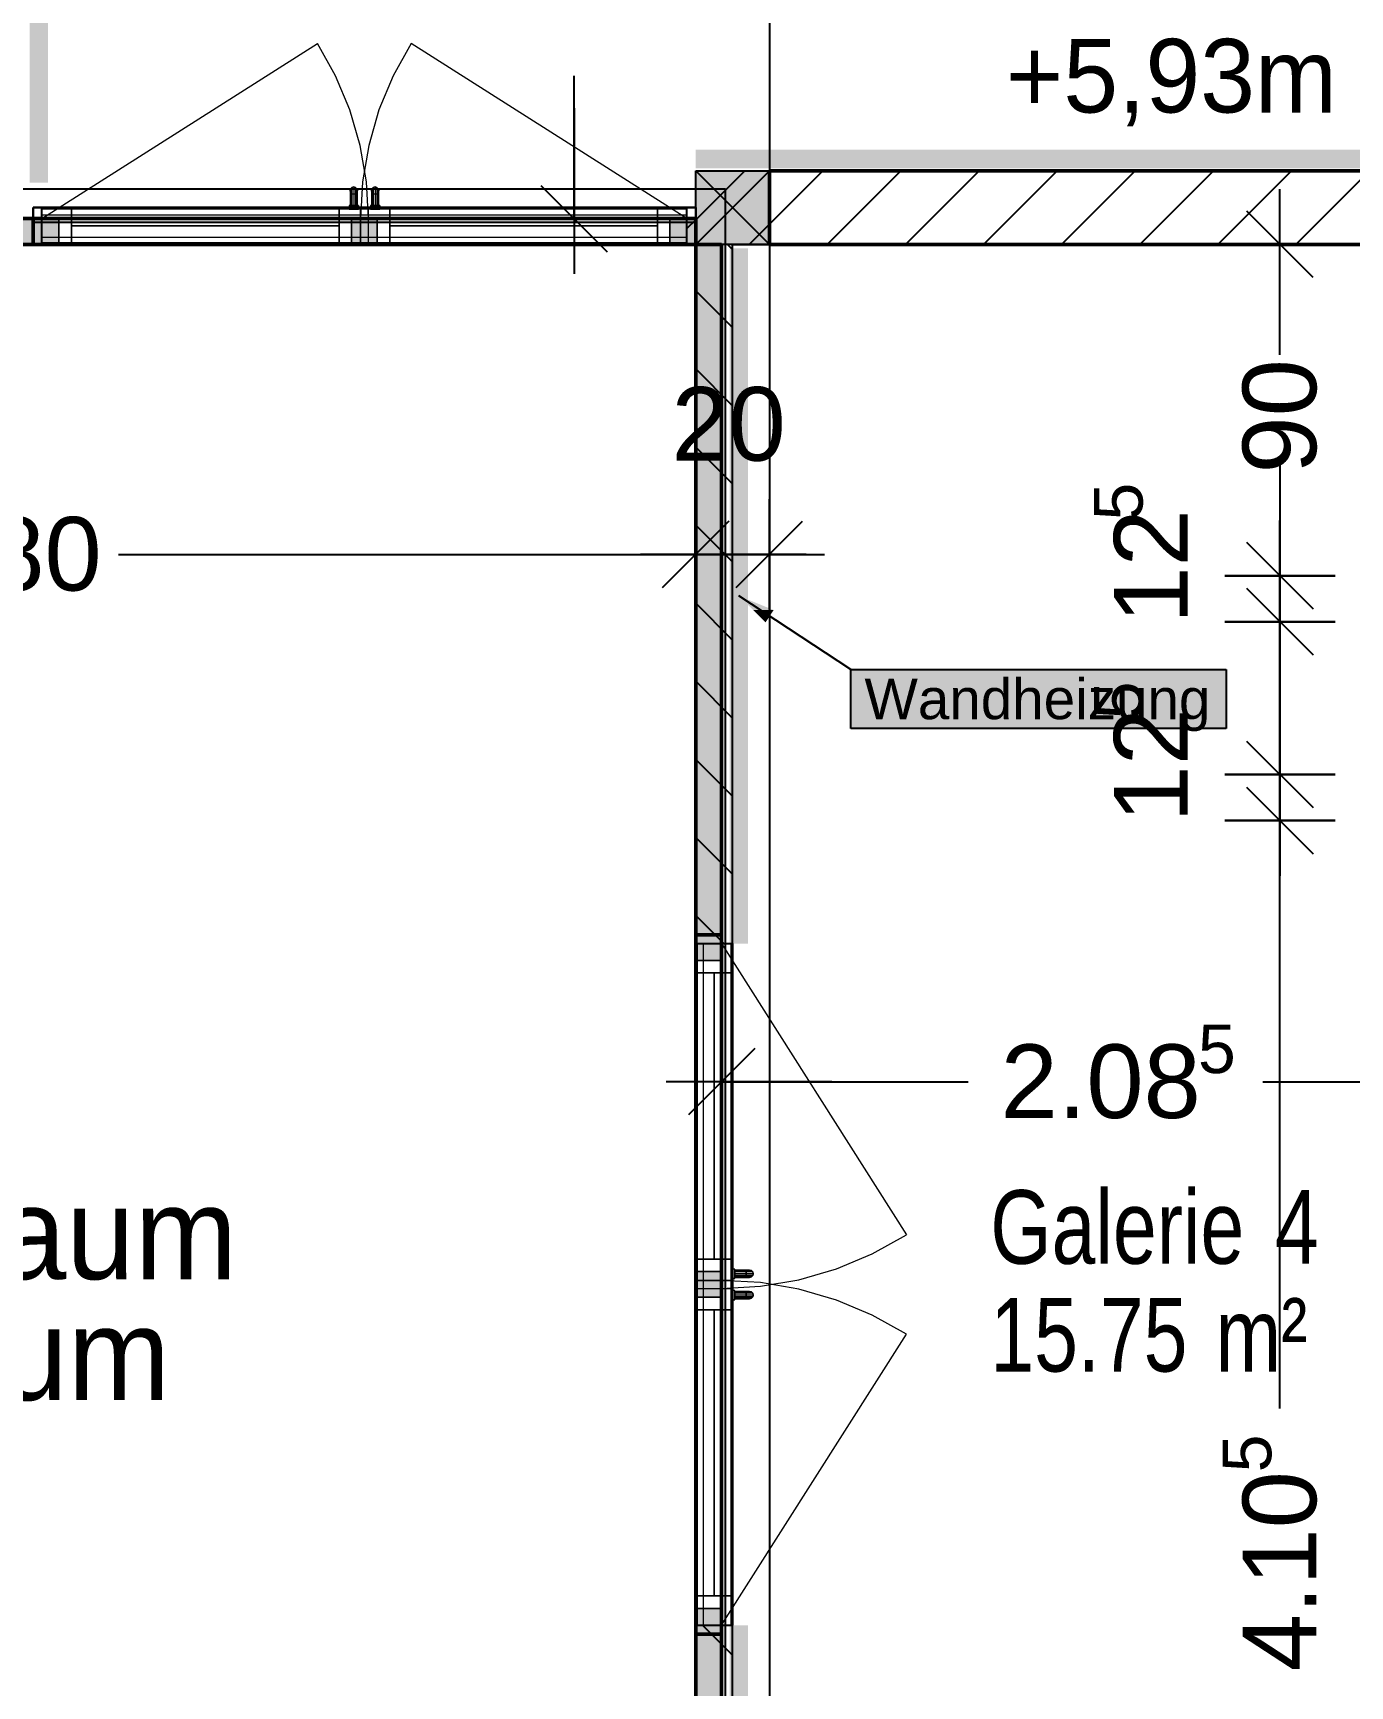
# Model space of a CAD drawing. Extents: x 0 to 756, y -25 to 420.
# Drawn here: x 255.6 to 327.1, y 190.9 to 280.6 of the extents above; entities that cross this region are included whole.
import ezdxf
from ezdxf.lldxf.tags import DXFTag

# ---------------------------------------------------------------- set-up
doc = ezdxf.new("R2010")
doc.units = 0
doc.layers.get('0').update_dxf_attribs({"lineweight": 25})
doc.layers.get('DEFPOINTS').update_dxf_attribs({"lineweight": 25})
doc.layers.add('A_Dachfenster', color=1, linetype='Continuous', lineweight=25, true_color=0xff0000)
doc.layers.add('H_Heizung', color=1, linetype='Continuous', lineweight=25, true_color=0xff0000)
for name, color, linetype, lineweight in [('A_Fenster', 7, 'Continuous', 25), ('A_Innenwand', 7, 'Continuous', 25), ('ALLGEMEIN01', 7, 'Continuous', 13), ('FENSTER', 7, 'Continuous', 13), ('FENSTER-FL_GEL', 7, 'VERDECKT2_S2', 13), ('FENSTERBANK', 7, 'Continuous', 13), ('PFOSTEN__ST_TZEN', 7, 'Continuous', 13), ('RAUMBEZEICHNUNG', 7, 'Continuous', 13), ('Standard', 7, 'Continuous', 25), ('WAND_HOLZ_NICHT_TRAGEND', 7, 'Continuous', 13), ('WAND_HOLZ_TRAGEND', 7, 'Continuous', 13), ('WOHNFL_CHE-ROHBAU', 7, 'Continuous', 13), ('X_Text', 7, 'Continuous', 25)]:
    doc.layers.add(name, color=color, linetype=linetype, lineweight=lineweight)
doc.styles.get("Standard").update_dxf_attribs({"font": 'arial.ttf'})
tags = doc.linetypes.add('fein_strichliert', pattern=[4, 1, -2, 1]).pattern_tags.tags
tags[8:9] = [DXFTag(74, 4), DXFTag(75, 0), DXFTag(340, '0'), DXFTag(46, 0.0), DXFTag(50, 0.0), DXFTag(44, 0.0), DXFTag(45, 0.0)]
tags[6:7] = [DXFTag(74, 4), DXFTag(75, 0), DXFTag(340, '0'), DXFTag(46, 0.0), DXFTag(50, 0.0), DXFTag(44, 0.0), DXFTag(45, 0.0)]
tags[4:5] = [DXFTag(74, 4), DXFTag(75, 0), DXFTag(340, '0'), DXFTag(46, 0.0), DXFTag(50, 0.0), DXFTag(44, 0.0), DXFTag(45, 0.0)]
tags = doc.linetypes.add('VERDECKT2_S2', pattern=[0.27, 0.2, -0.07]).pattern_tags.tags
tags[6:7] = [DXFTag(74, 4), DXFTag(75, 0), DXFTag(340, '0'), DXFTag(46, 1.0), DXFTag(50, 0.0), DXFTag(44, 0.0), DXFTag(45, 0.0)]
tags[4:5] = [DXFTag(74, 4), DXFTag(75, 0), DXFTag(340, '0'), DXFTag(46, 1.0), DXFTag(50, 0.0), DXFTag(44, 0.0), DXFTag(45, 0.0)]

# ---------------------------------------------------------------- blocks, each defined once
blk = doc.blocks.new('Referenz-A0T78PG4OY')
at = {"layer": 'ALLGEMEIN01', "color": 0, "linetype": 'VERDECKT2_S2', "lineweight": -2, "ltscale": 0.25}
blk.add_line((295.567, 414.475), (295.567, 5.763), dxfattribs=at)
at = {"layer": 'DEFPOINTS', "color": 0, "linetype": 'Continuous', "lineweight": -2, "ltscale": 0.25}
for p, q in [((256.967, 270.568), (256.967, 270.568)), ((284.957, 270.568), (284.957, 270.568)), ((291.567, 269.168), (291.567, 269.168)), ((291.567, 269.168), (291.567, 269.168)), ((292.967, 269.168), (292.967, 269.168)), ((295.567, 269.168), (295.567, 269.168)), ((291.567, 252.33), (291.567, 252.33)), ((323.304, 251.168), (323.304, 251.168)), ((323.304, 248.668), (323.304, 248.668)), ((323.304, 240.368), (323.304, 240.368)), ((323.304, 237.868), (323.304, 237.868)), ((292.967, 223.675), (292.967, 223.675))]:
    blk.add_line(p, q, dxfattribs=at)
at = {"layer": 'FENSTER', "color": 0}
for p, q in [((272.814, 272.188), (272.787, 272.088)), ((272.787, 272.088), (272.814, 272.188)), ((272.787, 272.088), (272.787, 271.288)), ((272.787, 272.088), (272.814, 271.988)), ((272.814, 271.988), (272.787, 272.088)), ((272.787, 272.088), (272.787, 272.088)), ((272.887, 272.261), (272.814, 272.188)), ((272.814, 272.188), (272.887, 272.261)), ((272.814, 272.188), (272.814, 271.288)), ((272.814, 272.188), (272.814, 272.188)), ((272.987, 272.288), (272.887, 272.261)), ((272.887, 272.261), (272.987, 272.288)), ((272.887, 272.261), (272.887, 271.288)), ((272.887, 272.261), (272.887, 272.261)), ((273.087, 272.261), (272.987, 272.288)), ((272.987, 272.288), (272.987, 271.288)), ((272.987, 272.288), (273.087, 272.261)), ((272.987, 272.288), (272.987, 272.288)), ((273.16, 272.188), (273.087, 272.261)), ((273.087, 272.261), (273.087, 271.288)), ((273.087, 272.261), (273.16, 272.188)), ((273.087, 272.261), (273.087, 272.261)), ((273.187, 272.088), (273.16, 272.188)), ((273.16, 272.188), (273.16, 271.288)), ((273.16, 272.188), (273.187, 272.088)), ((273.16, 272.188), (273.16, 272.188)), ((273.16, 271.988), (273.187, 272.088)), ((273.187, 272.088), (273.16, 271.988)), ((273.187, 271.288), (273.187, 272.088)), ((273.187, 272.088), (273.187, 272.088)), ((273.974, 272.188), (273.947, 272.088)), ((273.947, 272.088), (273.974, 272.188)), ((273.947, 272.088), (273.947, 271.288)), ((273.947, 272.088), (273.974, 271.988)), ((273.974, 271.988), (273.947, 272.088)), ((273.947, 272.088), (273.947, 272.088)), ((274.047, 272.261), (273.974, 272.188)), ((273.974, 272.188), (274.047, 272.261)), ((273.974, 272.188), (273.974, 271.288)), ((273.974, 272.188), (273.974, 272.188)), ((274.147, 272.288), (274.047, 272.261)), ((274.047, 272.261), (274.147, 272.288)), ((274.047, 272.261), (274.047, 271.288)), ((274.047, 272.261), (274.047, 272.261)), ((274.247, 272.261), (274.147, 272.288)), ((274.147, 272.288), (274.147, 271.288)), ((274.147, 272.288), (274.247, 272.261)), ((274.147, 272.288), (274.147, 272.288)), ((274.32, 272.188), (274.247, 272.261)), ((274.247, 272.261), (274.247, 271.288)), ((274.247, 272.261), (274.32, 272.188)), ((274.247, 272.261), (274.247, 272.261)), ((274.347, 272.088), (274.32, 272.188)), ((274.32, 272.188), (274.32, 271.288)), ((274.32, 272.188), (274.347, 272.088)), ((274.32, 272.188), (274.32, 272.188)), ((274.32, 271.988), (274.347, 272.088)), ((274.347, 272.088), (274.32, 271.988)), ((274.347, 271.288), (274.347, 272.088)), ((274.347, 272.088), (274.347, 272.088)), ((272.737, 271.288), (272.737, 271.088)), ((273.237, 271.288), (272.737, 271.288)), ((273.237, 271.288), (272.737, 271.288)), ((272.737, 271.288), (272.737, 271.288)), ((272.737, 271.288), (272.737, 271.088)), ((272.787, 271.288), (272.814, 271.288)), ((272.814, 271.288), (272.787, 271.288)), ((272.814, 271.988), (272.814, 271.288)), ((272.814, 271.988), (272.887, 271.914)), ((272.887, 271.914), (272.814, 271.988)), ((272.814, 271.988), (272.814, 271.988)), ((272.814, 271.288), (272.887, 271.288)), ((272.887, 271.288), (272.814, 271.288)), ((272.887, 271.914), (272.887, 271.288)), ((272.887, 271.914), (272.987, 271.888)), ((272.987, 271.888), (272.887, 271.914)), ((272.887, 271.914), (272.887, 271.914)), ((272.887, 271.288), (272.987, 271.288)), ((272.987, 271.288), (272.887, 271.288)), ((272.987, 271.888), (273.087, 271.914)), ((273.087, 271.914), (272.987, 271.888)), ((272.987, 271.888), (272.987, 271.288)), ((272.987, 271.888), (272.987, 271.888)), ((272.987, 271.288), (273.087, 271.288)), ((273.087, 271.288), (272.987, 271.288)), ((273.087, 271.914), (273.16, 271.988)), ((273.16, 271.988), (273.087, 271.914)), ((273.087, 271.914), (273.087, 271.288)), ((273.087, 271.914), (273.087, 271.914)), ((273.087, 271.288), (273.16, 271.288)), ((273.16, 271.288), (273.087, 271.288)), ((273.16, 271.988), (273.16, 271.288)), ((273.16, 271.988), (273.16, 271.988)), ((273.16, 271.288), (273.187, 271.288)), ((273.187, 271.288), (273.16, 271.288)), ((273.237, 271.088), (273.237, 271.288)), ((273.237, 271.288), (273.237, 271.288)), ((273.237, 271.288), (273.237, 271.088)), ((273.897, 271.288), (273.897, 271.088)), ((274.397, 271.288), (273.897, 271.288)), ((274.397, 271.288), (273.897, 271.288)), ((273.897, 271.288), (273.897, 271.288)), ((273.897, 271.288), (273.897, 271.088)), ((273.947, 271.288), (273.974, 271.288)), ((273.974, 271.288), (273.947, 271.288)), ((273.974, 271.988), (273.974, 271.288)), ((273.974, 271.988), (274.047, 271.914)), ((274.047, 271.914), (273.974, 271.988)), ((273.974, 271.988), (273.974, 271.988)), ((273.974, 271.288), (274.047, 271.288)), ((274.047, 271.288), (273.974, 271.288)), ((274.047, 271.914), (274.047, 271.288)), ((274.047, 271.914), (274.147, 271.888)), ((274.147, 271.888), (274.047, 271.914)), ((274.047, 271.914), (274.047, 271.914)), ((274.047, 271.288), (274.147, 271.288)), ((274.147, 271.288), (274.047, 271.288)), ((274.147, 271.888), (274.247, 271.914)), ((274.247, 271.914), (274.147, 271.888)), ((274.147, 271.888), (274.147, 271.288)), ((274.147, 271.888), (274.147, 271.888)), ((274.147, 271.288), (274.247, 271.288)), ((274.247, 271.288), (274.147, 271.288)), ((274.247, 271.914), (274.32, 271.988)), ((274.32, 271.988), (274.247, 271.914)), ((274.247, 271.914), (274.247, 271.288)), ((274.247, 271.914), (274.247, 271.914)), ((274.247, 271.288), (274.32, 271.288)), ((274.32, 271.288), (274.247, 271.288)), ((274.32, 271.988), (274.32, 271.288)), ((274.32, 271.988), (274.32, 271.988)), ((274.32, 271.288), (274.347, 271.288)), ((274.347, 271.288), (274.32, 271.288)), ((274.397, 271.088), (274.397, 271.288)), ((274.397, 271.288), (274.397, 271.288)), ((274.397, 271.288), (274.397, 271.088)), ((272.737, 271.088), (273.237, 271.088)), ((272.737, 271.088), (273.237, 271.088)), ((272.737, 271.088), (272.737, 271.088)), ((273.237, 271.088), (273.237, 271.088)), ((273.347, 271.088), (273.347, 269.248)), ((274.947, 271.088), (273.347, 271.088)), ((273.347, 271.088), (273.347, 271.088)), ((274.947, 271.088), (273.347, 271.088)), ((273.347, 269.248), (273.347, 271.088)), ((273.897, 271.088), (274.397, 271.088)), ((273.897, 271.088), (274.397, 271.088)), ((273.897, 271.088), (273.897, 271.088)), ((274.397, 271.088), (274.397, 271.088)), ((274.947, 269.248), (274.947, 271.088)), ((274.947, 271.088), (274.947, 271.088)), ((274.947, 269.248), (274.947, 271.088)), ((274.947, 271.088), (274.947, 269.248)), ((289.487, 271.088), (274.947, 271.088)), ((274.947, 271.088), (274.947, 271.088)), ((289.487, 271.088), (274.947, 271.088)), ((274.947, 269.248), (274.947, 271.088)), ((274.947, 271.088), (274.947, 269.248)), ((289.487, 271.088), (274.947, 271.088)), ((274.947, 271.088), (274.947, 271.088)), ((289.487, 271.088), (274.947, 271.088)), ((274.947, 269.248), (274.947, 271.088)), ((289.487, 271.088), (289.487, 269.248)), ((291.087, 271.088), (289.487, 271.088)), ((289.487, 271.088), (289.487, 271.088)), ((291.087, 271.088), (289.487, 271.088)), ((289.487, 269.248), (289.487, 271.088)), ((289.487, 269.248), (289.487, 271.088)), ((289.487, 271.088), (289.487, 271.088)), ((289.487, 269.248), (289.487, 271.088)), ((289.487, 269.248), (289.487, 271.088)), ((289.487, 271.088), (289.487, 271.088)), ((289.487, 269.248), (289.487, 271.088)), ((291.087, 269.248), (291.087, 271.088)), ((291.087, 271.088), (291.087, 271.088)), ((291.087, 269.248), (291.087, 271.088)), ((257.647, 270.168), (272.187, 270.168)), ((272.187, 270.168), (257.647, 270.168)), ((257.647, 270.168), (257.647, 270.168)), ((257.647, 270.168), (272.187, 270.168)), ((257.647, 270.168), (272.187, 270.168)), ((257.647, 270.168), (264.917, 270.168)), ((264.917, 270.168), (272.187, 270.168)), ((272.187, 270.168), (272.187, 270.168)), ((274.947, 270.168), (289.487, 270.168)), ((289.487, 270.168), (274.947, 270.168)), ((274.947, 270.168), (274.947, 270.168)), ((289.487, 270.168), (274.947, 270.168)), ((289.487, 270.168), (274.947, 270.168)), ((274.947, 270.168), (282.217, 270.168)), ((282.217, 270.168), (289.487, 270.168)), ((289.487, 270.168), (289.487, 270.168)), ((273.347, 269.248), (274.947, 269.248)), ((274.947, 269.248), (273.347, 269.248)), ((273.347, 269.248), (273.347, 269.248)), ((274.947, 269.248), (274.947, 269.248)), ((274.947, 269.248), (289.487, 269.248)), ((289.487, 269.248), (274.947, 269.248)), ((274.947, 269.248), (274.947, 269.248)), ((274.947, 269.248), (289.487, 269.248)), ((289.487, 269.248), (274.947, 269.248)), ((274.947, 269.248), (274.947, 269.248)), ((289.487, 269.248), (291.087, 269.248)), ((291.087, 269.248), (289.487, 269.248)), ((289.487, 269.248), (289.487, 269.248)), ((289.487, 269.248), (289.487, 269.248)), ((289.487, 269.248), (289.487, 269.248)), ((291.087, 269.248), (291.087, 269.248)), ((292.567, 229.588), (292.567, 214.048)), ((292.567, 214.048), (292.567, 229.588)), ((292.567, 229.588), (292.567, 229.588)), ((292.567, 229.588), (292.567, 214.048)), ((292.567, 229.588), (292.567, 214.048)), ((292.567, 229.588), (292.567, 221.818)), ((292.567, 221.818), (292.567, 214.048)), ((292.567, 214.048), (292.567, 214.048)), ((293.487, 212.888), (291.647, 212.888)), ((291.647, 212.888), (291.647, 211.288)), ((291.647, 211.288), (291.647, 212.888)), ((291.647, 212.888), (293.487, 212.888)), ((291.647, 212.888), (291.647, 212.888)), ((293.487, 213.498), (293.487, 212.998)), ((293.687, 213.498), (293.487, 213.498)), ((293.487, 213.498), (293.487, 212.998)), ((293.487, 213.498), (293.487, 213.498)), ((293.687, 213.498), (293.487, 213.498)), ((293.487, 212.998), (293.687, 212.998)), ((293.487, 212.998), (293.487, 212.998)), ((293.687, 212.998), (293.487, 212.998)), ((293.487, 211.288), (293.487, 212.888)), ((293.487, 212.888), (293.487, 212.888)), ((293.487, 211.288), (293.487, 212.888)), ((293.687, 212.998), (293.687, 213.498)), ((293.687, 212.998), (293.687, 213.498)), ((293.687, 213.498), (293.687, 213.498)), ((294.487, 213.448), (293.687, 213.448)), ((293.687, 213.448), (293.687, 213.421)), ((293.687, 213.421), (293.687, 213.448)), ((294.587, 213.421), (293.687, 213.421)), ((293.687, 213.421), (293.687, 213.348)), ((294.387, 213.421), (293.687, 213.421)), ((293.687, 213.348), (293.687, 213.421)), ((294.66, 213.348), (293.687, 213.348)), ((293.687, 213.348), (293.687, 213.248)), ((294.314, 213.348), (293.687, 213.348)), ((293.687, 213.248), (293.687, 213.348)), ((293.687, 213.248), (293.687, 213.148)), ((294.687, 213.248), (293.687, 213.248)), ((294.287, 213.248), (293.687, 213.248)), ((293.687, 213.148), (293.687, 213.248)), ((293.687, 213.148), (293.687, 213.074)), ((294.66, 213.148), (293.687, 213.148)), ((294.314, 213.148), (293.687, 213.148)), ((293.687, 213.074), (293.687, 213.148)), ((293.687, 213.074), (293.687, 213.048)), ((294.587, 213.074), (293.687, 213.074)), ((294.387, 213.074), (293.687, 213.074)), ((293.687, 213.048), (293.687, 213.074)), ((293.687, 213.048), (294.487, 213.048)), ((293.687, 212.998), (293.687, 212.998)), ((294.314, 213.348), (294.287, 213.248)), ((294.287, 213.248), (294.314, 213.348)), ((294.287, 213.248), (294.314, 213.148)), ((294.314, 213.148), (294.287, 213.248)), ((294.287, 213.248), (294.287, 213.248)), ((294.387, 213.421), (294.314, 213.348)), ((294.314, 213.348), (294.387, 213.421)), ((294.314, 213.348), (294.314, 213.348)), ((294.314, 213.148), (294.387, 213.074)), ((294.387, 213.074), (294.314, 213.148)), ((294.314, 213.148), (294.314, 213.148)), ((294.487, 213.448), (294.387, 213.421)), ((294.387, 213.421), (294.487, 213.448)), ((294.387, 213.421), (294.387, 213.421)), ((294.387, 213.074), (294.487, 213.048)), ((294.487, 213.048), (294.387, 213.074)), ((294.387, 213.074), (294.387, 213.074)), ((294.587, 213.421), (294.487, 213.448)), ((294.487, 213.448), (294.587, 213.421)), ((294.487, 213.448), (294.487, 213.448)), ((294.487, 213.048), (294.587, 213.074)), ((294.587, 213.074), (294.487, 213.048)), ((294.487, 213.048), (294.487, 213.048)), ((294.66, 213.348), (294.587, 213.421)), ((294.587, 213.421), (294.66, 213.348)), ((294.587, 213.421), (294.587, 213.421)), ((294.587, 213.074), (294.66, 213.148)), ((294.66, 213.148), (294.587, 213.074)), ((294.587, 213.074), (294.587, 213.074)), ((294.687, 213.248), (294.66, 213.348)), ((294.66, 213.348), (294.687, 213.248)), ((294.66, 213.348), (294.66, 213.348)), ((294.66, 213.148), (294.687, 213.248)), ((294.687, 213.248), (294.66, 213.148)), ((294.66, 213.148), (294.66, 213.148)), ((294.687, 213.248), (294.687, 213.248)), ((293.487, 212.338), (293.487, 211.838)), ((293.687, 212.338), (293.487, 212.338)), ((293.487, 212.338), (293.487, 211.838)), ((293.487, 212.338), (293.487, 212.338)), ((293.687, 212.338), (293.487, 212.338)), ((293.687, 211.838), (293.687, 212.338)), ((293.687, 211.838), (293.687, 212.338)), ((293.687, 212.338), (293.687, 212.338)), ((294.487, 212.288), (293.687, 212.288)), ((293.687, 212.288), (293.687, 212.261)), ((293.687, 212.261), (293.687, 212.288)), ((294.587, 212.261), (293.687, 212.261)), ((293.687, 212.261), (293.687, 212.188)), ((294.387, 212.261), (293.687, 212.261)), ((293.687, 212.188), (293.687, 212.261)), ((294.66, 212.188), (293.687, 212.188)), ((293.687, 212.188), (293.687, 212.088)), ((294.314, 212.188), (293.687, 212.188)), ((293.687, 212.088), (293.687, 212.188)), ((293.687, 212.088), (293.687, 211.988)), ((294.687, 212.088), (293.687, 212.088)), ((294.287, 212.088), (293.687, 212.088)), ((293.687, 211.988), (293.687, 212.088)), ((293.687, 211.988), (293.687, 211.914)), ((294.66, 211.988), (293.687, 211.988)), ((294.314, 211.988), (293.687, 211.988)), ((293.687, 211.914), (293.687, 211.988)), ((294.314, 212.188), (294.287, 212.088)), ((294.287, 212.088), (294.314, 212.188)), ((294.287, 212.088), (294.314, 211.988)), ((294.314, 211.988), (294.287, 212.088)), ((294.287, 212.088), (294.287, 212.088)), ((294.387, 212.261), (294.314, 212.188)), ((294.314, 212.188), (294.387, 212.261)), ((294.314, 212.188), (294.314, 212.188)), ((294.314, 211.988), (294.387, 211.914)), ((294.387, 211.914), (294.314, 211.988)), ((294.314, 211.988), (294.314, 211.988)), ((294.487, 212.288), (294.387, 212.261)), ((294.387, 212.261), (294.487, 212.288)), ((294.387, 212.261), (294.387, 212.261)), ((294.587, 212.261), (294.487, 212.288)), ((294.487, 212.288), (294.587, 212.261)), ((294.487, 212.288), (294.487, 212.288)), ((294.66, 212.188), (294.587, 212.261)), ((294.587, 212.261), (294.66, 212.188)), ((294.587, 212.261), (294.587, 212.261)), ((294.587, 211.914), (294.66, 211.988)), ((294.66, 211.988), (294.587, 211.914)), ((294.687, 212.088), (294.66, 212.188)), ((294.66, 212.188), (294.687, 212.088)), ((294.66, 212.188), (294.66, 212.188)), ((294.66, 211.988), (294.687, 212.088)), ((294.687, 212.088), (294.66, 211.988)), ((294.66, 211.988), (294.66, 211.988)), ((294.687, 212.088), (294.687, 212.088)), ((291.647, 211.288), (293.487, 211.288)), ((291.647, 211.288), (291.647, 211.288)), ((291.647, 211.288), (293.487, 211.288)), ((293.487, 211.288), (291.647, 211.288)), ((291.647, 211.288), (291.647, 195.748)), ((291.647, 195.748), (291.647, 211.288)), ((291.647, 211.288), (293.487, 211.288)), ((291.647, 211.288), (291.647, 211.288)), ((293.487, 211.288), (291.647, 211.288)), ((291.647, 211.288), (291.647, 195.748)), ((291.647, 195.748), (291.647, 211.288)), ((291.647, 211.288), (293.487, 211.288)), ((291.647, 211.288), (291.647, 211.288)), ((292.567, 211.288), (292.567, 195.748)), ((292.567, 195.748), (292.567, 211.288)), ((292.567, 211.288), (292.567, 211.288)), ((292.567, 195.748), (292.567, 211.288)), ((292.567, 195.748), (292.567, 211.288)), ((292.567, 211.288), (292.567, 203.518)), ((293.487, 211.838), (293.687, 211.838)), ((293.487, 211.838), (293.487, 211.838)), ((293.687, 211.838), (293.487, 211.838)), ((293.487, 211.288), (293.487, 211.288)), ((293.487, 195.748), (293.487, 211.288)), ((293.487, 211.288), (293.487, 211.288)), ((293.487, 195.748), (293.487, 211.288)), ((293.487, 195.748), (293.487, 211.288)), ((293.487, 211.288), (293.487, 211.288)), ((293.487, 195.748), (293.487, 211.288)), ((293.687, 211.914), (293.687, 211.888)), ((294.587, 211.914), (293.687, 211.914)), ((294.387, 211.914), (293.687, 211.914)), ((293.687, 211.888), (293.687, 211.914)), ((293.687, 211.888), (294.487, 211.888)), ((293.687, 211.838), (293.687, 211.838)), ((294.387, 211.914), (294.487, 211.888)), ((294.487, 211.888), (294.387, 211.914)), ((294.387, 211.914), (294.387, 211.914)), ((294.487, 211.888), (294.587, 211.914)), ((294.587, 211.914), (294.487, 211.888)), ((294.487, 211.888), (294.487, 211.888)), ((294.587, 211.914), (294.587, 211.914)), ((292.567, 203.518), (292.567, 195.748)), ((293.487, 195.748), (291.647, 195.748)), ((291.647, 195.748), (291.647, 194.148)), ((291.647, 194.148), (291.647, 195.748)), ((291.647, 195.748), (293.487, 195.748)), ((291.647, 195.748), (291.647, 195.748)), ((291.647, 195.748), (293.487, 195.748)), ((291.647, 195.748), (291.647, 195.748)), ((291.647, 195.748), (293.487, 195.748)), ((291.647, 195.748), (293.487, 195.748)), ((291.647, 195.748), (291.647, 195.748)), ((291.647, 195.748), (293.487, 195.748)), ((292.567, 195.748), (292.567, 195.748)), ((293.487, 194.148), (293.487, 195.748)), ((293.487, 195.748), (293.487, 195.748)), ((293.487, 194.148), (293.487, 195.748)), ((293.487, 195.748), (293.487, 195.748)), ((293.487, 195.748), (293.487, 195.748)), ((291.647, 194.148), (293.487, 194.148)), ((291.647, 194.148), (291.647, 194.148)), ((291.647, 194.148), (293.487, 194.148)), ((293.487, 194.148), (293.487, 194.148))]:
    blk.add_line(p, q, dxfattribs=at)
at = {"layer": 'FENSTER', "color": 0, "linetype": 'Continuous', "ltscale": 0.13}
for p, q in [((256.967, 270.568), (255.567, 270.568)), ((255.567, 270.568), (255.567, 269.168)), ((255.567, 270.568), (255.567, 269.168)), ((256.967, 270.568), (255.567, 270.568)), ((255.567, 270.568), (255.567, 270.568)), ((256.967, 270.568), (255.567, 270.568)), ((255.567, 269.168), (255.567, 270.568)), ((256.047, 271.088), (256.047, 269.248)), ((257.647, 271.088), (256.047, 271.088)), ((256.047, 271.088), (256.047, 271.088)), ((257.647, 271.088), (256.047, 271.088)), ((256.047, 269.248), (256.047, 271.088)), ((256.967, 269.168), (256.967, 270.568)), ((272.867, 270.568), (256.967, 270.568)), ((256.967, 270.568), (256.967, 269.168)), ((256.967, 269.168), (256.967, 270.568)), ((256.967, 270.568), (256.967, 270.568)), ((256.967, 269.168), (256.967, 270.568)), ((256.967, 270.568), (256.967, 269.168)), ((290.167, 270.568), (256.967, 270.568)), ((256.967, 270.568), (256.967, 270.568)), ((290.167, 270.568), (256.967, 270.568)), ((256.967, 269.168), (256.967, 270.568)), ((256.967, 270.568), (256.967, 269.168)), ((290.167, 270.568), (256.967, 270.568)), ((256.967, 270.568), (256.967, 270.568)), ((290.167, 270.568), (256.967, 270.568)), ((256.967, 269.168), (256.967, 270.568)), ((257.647, 269.248), (257.647, 271.088)), ((257.647, 271.088), (257.647, 271.088)), ((257.647, 269.248), (257.647, 271.088)), ((257.647, 271.088), (257.647, 269.248)), ((272.187, 271.088), (257.647, 271.088)), ((257.647, 271.088), (257.647, 271.088)), ((272.187, 271.088), (257.647, 271.088)), ((257.647, 269.248), (257.647, 271.088)), ((257.647, 271.088), (257.647, 269.248)), ((272.187, 271.088), (257.647, 271.088)), ((257.647, 271.088), (257.647, 271.088)), ((272.187, 271.088), (257.647, 271.088)), ((257.647, 269.248), (257.647, 271.088)), ((272.187, 271.088), (272.187, 269.248)), ((273.787, 271.088), (272.187, 271.088)), ((272.187, 271.088), (272.187, 271.088)), ((273.787, 271.088), (272.187, 271.088)), ((272.187, 269.248), (272.187, 271.088)), ((272.187, 269.248), (272.187, 271.088)), ((272.187, 271.088), (272.187, 271.088)), ((272.187, 269.248), (272.187, 271.088)), ((272.187, 269.248), (272.187, 271.088)), ((272.187, 271.088), (272.187, 271.088)), ((272.187, 269.248), (272.187, 271.088)), ((272.867, 269.168), (272.867, 270.568)), ((274.267, 270.568), (272.867, 270.568)), ((272.867, 270.568), (272.867, 269.168)), ((272.867, 270.568), (272.867, 269.168)), ((274.267, 270.568), (272.867, 270.568)), ((272.867, 270.568), (272.867, 270.568)), ((274.267, 270.568), (272.867, 270.568)), ((272.867, 269.168), (272.867, 270.568)), ((273.787, 269.248), (273.787, 271.088)), ((273.787, 271.088), (273.787, 271.088)), ((273.787, 269.248), (273.787, 271.088)), ((274.267, 270.568), (274.267, 269.168)), ((290.167, 270.568), (274.267, 270.568)), ((274.267, 269.168), (274.267, 270.568)), ((274.267, 269.168), (274.267, 270.568)), ((274.267, 270.568), (274.267, 270.568)), ((274.267, 269.168), (274.267, 270.568)), ((291.567, 270.568), (290.167, 270.568)), ((290.167, 270.568), (290.167, 269.168)), ((290.167, 269.168), (290.167, 270.568)), ((290.167, 270.568), (290.167, 269.168)), ((291.567, 270.568), (290.167, 270.568)), ((290.167, 270.568), (290.167, 270.568)), ((291.567, 270.568), (290.167, 270.568)), ((290.167, 269.168), (290.167, 270.568)), ((290.167, 269.168), (290.167, 270.568)), ((290.167, 270.568), (290.167, 270.568)), ((290.167, 269.168), (290.167, 270.568)), ((290.167, 269.168), (290.167, 270.568)), ((290.167, 270.568), (290.167, 270.568)), ((290.167, 269.168), (290.167, 270.568)), ((291.567, 269.168), (291.567, 270.568)), ((291.567, 269.168), (291.567, 270.568)), ((291.567, 270.568), (291.567, 270.568)), ((291.567, 269.168), (291.567, 270.568)), ((255.567, 269.168), (256.967, 269.168)), ((255.567, 269.168), (256.967, 269.168)), ((256.967, 269.168), (255.567, 269.168)), ((255.567, 269.168), (255.567, 269.168)), ((256.047, 269.248), (257.647, 269.248)), ((257.647, 269.248), (256.047, 269.248)), ((256.047, 269.248), (256.047, 269.248)), ((256.967, 269.168), (272.867, 269.168)), ((256.967, 269.168), (256.967, 269.168)), ((256.967, 269.168), (290.167, 269.168)), ((290.167, 269.168), (256.967, 269.168)), ((256.967, 269.168), (256.967, 269.168)), ((256.967, 269.168), (290.167, 269.168)), ((290.167, 269.168), (256.967, 269.168)), ((256.967, 269.168), (256.967, 269.168)), ((257.647, 269.248), (257.647, 269.248)), ((257.647, 269.248), (272.187, 269.248)), ((272.187, 269.248), (257.647, 269.248)), ((257.647, 269.248), (257.647, 269.248)), ((257.647, 269.248), (272.187, 269.248)), ((272.187, 269.248), (257.647, 269.248)), ((257.647, 269.248), (257.647, 269.248)), ((272.187, 269.248), (273.787, 269.248)), ((273.787, 269.248), (272.187, 269.248)), ((272.187, 269.248), (272.187, 269.248)), ((272.187, 269.248), (272.187, 269.248)), ((272.187, 269.248), (272.187, 269.248)), ((272.867, 269.168), (274.267, 269.168)), ((272.867, 269.168), (274.267, 269.168)), ((274.267, 269.168), (272.867, 269.168)), ((272.867, 269.168), (272.867, 269.168)), ((273.787, 269.248), (273.787, 269.248)), ((274.267, 269.168), (290.167, 269.168)), ((274.267, 269.168), (274.267, 269.168)), ((290.167, 269.168), (291.567, 269.168)), ((290.167, 269.168), (291.567, 269.168)), ((291.567, 269.168), (290.167, 269.168)), ((290.167, 269.168), (290.167, 269.168)), ((290.167, 269.168), (290.167, 269.168)), ((290.167, 269.168), (290.167, 269.168)), ((291.567, 269.168), (291.567, 269.168)), ((291.567, 231.668), (291.567, 230.268)), ((292.967, 231.668), (291.567, 231.668)), ((292.967, 231.668), (291.567, 231.668)), ((291.567, 231.668), (291.567, 230.268)), ((291.567, 230.268), (291.567, 231.668)), ((291.567, 231.668), (292.967, 231.668)), ((291.567, 231.668), (291.567, 231.668)), ((293.487, 231.188), (291.647, 231.188)), ((291.647, 231.188), (291.647, 229.588)), ((291.647, 229.588), (291.647, 231.188)), ((291.647, 231.188), (293.487, 231.188)), ((291.647, 231.188), (291.647, 231.188)), ((292.967, 230.268), (292.967, 231.668)), ((292.967, 230.268), (292.967, 231.668)), ((292.967, 231.668), (292.967, 231.668)), ((292.967, 230.268), (292.967, 231.668)), ((293.487, 229.588), (293.487, 231.188)), ((293.487, 231.188), (293.487, 231.188)), ((293.487, 229.588), (293.487, 231.188)), ((291.567, 230.268), (292.967, 230.268)), ((292.967, 230.268), (291.567, 230.268)), ((291.567, 230.268), (291.567, 213.368)), ((291.567, 230.268), (292.967, 230.268)), ((291.567, 230.268), (291.567, 230.268)), ((291.567, 230.268), (292.967, 230.268)), ((292.967, 230.268), (291.567, 230.268)), ((291.567, 230.268), (291.567, 195.068)), ((291.567, 195.068), (291.567, 230.268)), ((291.567, 230.268), (292.967, 230.268)), ((291.567, 230.268), (291.567, 230.268)), ((292.967, 230.268), (291.567, 230.268)), ((291.567, 230.268), (291.567, 195.068)), ((291.567, 195.068), (291.567, 230.268)), ((291.567, 230.268), (292.967, 230.268)), ((291.567, 230.268), (291.567, 230.268)), ((292.967, 213.368), (292.967, 230.268)), ((292.967, 230.268), (292.967, 230.268)), ((292.967, 195.068), (292.967, 230.268)), ((292.967, 230.268), (292.967, 230.268)), ((292.967, 195.068), (292.967, 230.268)), ((292.967, 195.068), (292.967, 230.268)), ((292.967, 230.268), (292.967, 230.268)), ((292.967, 195.068), (292.967, 230.268)), ((291.647, 229.588), (293.487, 229.588)), ((291.647, 229.588), (291.647, 229.588)), ((291.647, 229.588), (293.487, 229.588)), ((293.487, 229.588), (291.647, 229.588)), ((291.647, 229.588), (291.647, 214.048)), ((291.647, 214.048), (291.647, 229.588)), ((291.647, 229.588), (293.487, 229.588)), ((291.647, 229.588), (291.647, 229.588)), ((293.487, 229.588), (291.647, 229.588)), ((291.647, 229.588), (291.647, 214.048)), ((291.647, 214.048), (291.647, 229.588)), ((291.647, 229.588), (293.487, 229.588)), ((291.647, 229.588), (291.647, 229.588)), ((293.487, 229.588), (293.487, 229.588)), ((293.487, 214.048), (293.487, 229.588)), ((293.487, 229.588), (293.487, 229.588)), ((293.487, 214.048), (293.487, 229.588)), ((293.487, 214.048), (293.487, 229.588)), ((293.487, 229.588), (293.487, 229.588)), ((293.487, 214.048), (293.487, 229.588)), ((293.487, 214.048), (291.647, 214.048)), ((291.647, 214.048), (291.647, 212.448)), ((291.647, 212.448), (291.647, 214.048)), ((291.647, 214.048), (293.487, 214.048)), ((291.647, 214.048), (291.647, 214.048)), ((291.647, 214.048), (293.487, 214.048)), ((291.647, 214.048), (291.647, 214.048)), ((291.647, 214.048), (293.487, 214.048)), ((291.647, 214.048), (293.487, 214.048)), ((291.647, 214.048), (291.647, 214.048)), ((291.647, 214.048), (293.487, 214.048)), ((293.487, 212.448), (293.487, 214.048)), ((293.487, 214.048), (293.487, 214.048)), ((293.487, 212.448), (293.487, 214.048)), ((293.487, 214.048), (293.487, 214.048)), ((293.487, 214.048), (293.487, 214.048)), ((291.567, 213.368), (292.967, 213.368)), ((291.567, 213.368), (291.567, 211.968)), ((292.967, 213.368), (291.567, 213.368)), ((292.967, 213.368), (291.567, 213.368)), ((291.567, 213.368), (291.567, 211.968)), ((291.567, 211.968), (291.567, 213.368)), ((291.567, 213.368), (292.967, 213.368)), ((291.567, 213.368), (291.567, 213.368)), ((292.967, 211.968), (292.967, 213.368)), ((292.967, 211.968), (292.967, 213.368)), ((292.967, 213.368), (292.967, 213.368)), ((292.967, 211.968), (292.967, 213.368)), ((292.967, 211.968), (291.567, 211.968)), ((291.567, 211.968), (291.567, 195.068)), ((291.567, 211.968), (292.967, 211.968)), ((291.567, 211.968), (292.967, 211.968)), ((291.567, 211.968), (291.567, 211.968)), ((291.567, 211.968), (292.967, 211.968)), ((291.647, 212.448), (293.487, 212.448)), ((291.647, 212.448), (291.647, 212.448)), ((291.647, 212.448), (293.487, 212.448)), ((292.967, 195.068), (292.967, 211.968)), ((292.967, 211.968), (292.967, 211.968)), ((293.487, 212.448), (293.487, 212.448)), ((291.567, 195.068), (291.567, 193.668)), ((292.967, 195.068), (291.567, 195.068)), ((291.567, 195.068), (292.967, 195.068)), ((292.967, 195.068), (291.567, 195.068)), ((291.567, 195.068), (291.567, 193.668)), ((291.567, 193.668), (291.567, 195.068)), ((291.567, 195.068), (292.967, 195.068)), ((291.567, 195.068), (291.567, 195.068)), ((291.567, 195.068), (292.967, 195.068)), ((291.567, 195.068), (291.567, 195.068)), ((291.567, 195.068), (292.967, 195.068)), ((291.567, 195.068), (292.967, 195.068)), ((291.567, 195.068), (291.567, 195.068)), ((291.567, 195.068), (292.967, 195.068)), ((292.967, 193.668), (292.967, 195.068)), ((292.967, 193.668), (292.967, 195.068)), ((292.967, 195.068), (292.967, 195.068)), ((292.967, 193.668), (292.967, 195.068)), ((292.967, 195.068), (292.967, 195.068)), ((292.967, 195.068), (292.967, 195.068)), ((291.567, 193.668), (292.967, 193.668)), ((291.567, 193.668), (292.967, 193.668)), ((291.567, 193.668), (291.567, 193.668)), ((291.567, 193.668), (292.967, 193.668)), ((292.967, 193.668), (292.967, 193.668))]:
    blk.add_line(p, q, dxfattribs=at)
for points in [[(255.567, 269.168), (256.967, 269.168), (255.567, 270.568)], [(256.967, 269.168), (256.967, 270.568), (255.567, 270.568)], [(272.867, 269.168), (274.267, 269.168), (272.867, 270.568)], [(274.267, 269.168), (274.267, 270.568), (272.867, 270.568)], [(290.167, 269.168), (291.567, 269.168), (290.167, 270.568)], [(291.567, 269.168), (291.567, 270.568), (290.167, 270.568)], [(291.567, 230.268), (292.967, 230.268), (291.567, 231.668)], [(292.967, 230.268), (292.967, 231.668), (291.567, 231.668)], [(291.567, 211.968), (292.967, 211.968), (291.567, 213.368)], [(292.967, 211.968), (292.967, 213.368), (291.567, 213.368)], [(291.567, 193.668), (292.967, 193.668), (291.567, 195.068)], [(292.967, 193.668), (292.967, 195.068), (291.567, 195.068)]]:
    blk.add_solid(points, dxfattribs=at)
at = {"layer": 'FENSTER-FL_GEL', "color": 0, "linetype": 'VERDECKT2_S2', "ltscale": 0.13}
for p, q in [((256.047, 270.568), (271.025, 280.073)), ((272.002, 278.322), (271.025, 280.073)), ((276.108, 280.073), (275.131, 278.322)), ((291.087, 270.568), (276.108, 280.073)), ((272.775, 276.472), (272.002, 278.322)), ((275.131, 278.322), (274.358, 276.472)), ((273.335, 274.546), (272.775, 276.472)), ((274.358, 276.472), (273.799, 274.546)), ((273.673, 272.57), (273.335, 274.546)), ((273.799, 274.546), (273.46, 272.57)), ((273.46, 272.57), (273.347, 270.568)), ((273.787, 270.568), (273.673, 272.57)), ((292.967, 231.188), (303.008, 215.365)), ((301.158, 214.333), (303.008, 215.365)), ((299.204, 213.516), (301.158, 214.333)), ((295.082, 212.768), (292.967, 212.888)), ((295.082, 212.567), (297.17, 212.925)), ((297.17, 212.925), (299.204, 213.516)), ((292.967, 212.448), (295.082, 212.567)), ((297.17, 212.41), (295.082, 212.768)), ((299.204, 211.819), (297.17, 212.41)), ((301.158, 211.003), (299.204, 211.819)), ((303.008, 209.97), (301.158, 211.003)), ((292.967, 194.148), (303.008, 209.97))]:
    blk.add_line(p, q, dxfattribs=at)
at = {"layer": 'FENSTERBANK', "color": 0, "lineweight": -2}
for p, q in [((255.567, 271.168), (255.567, 270.368)), ((291.567, 271.168), (255.567, 271.168)), ((255.567, 271.168), (255.567, 271.168)), ((255.567, 271.168), (255.567, 270.568)), ((255.567, 271.168), (291.567, 271.168)), ((291.567, 271.168), (255.567, 271.168)), ((255.567, 271.168), (255.567, 270.368)), ((255.567, 270.568), (255.567, 271.168)), ((255.567, 271.168), (291.567, 271.168)), ((255.567, 271.168), (255.567, 271.168)), ((255.567, 270.568), (255.567, 270.368)), ((255.567, 270.568), (255.567, 270.568)), ((255.567, 270.568), (291.567, 270.568)), ((291.567, 270.568), (255.567, 270.568)), ((291.567, 270.568), (255.567, 270.568)), ((255.567, 270.568), (255.567, 270.568)), ((255.567, 270.568), (291.567, 270.568)), ((255.567, 270.368), (255.567, 270.568)), ((255.567, 270.368), (291.567, 270.368)), ((255.567, 270.368), (255.567, 270.368)), ((255.567, 270.368), (291.567, 270.368)), ((255.567, 270.368), (291.567, 270.368)), ((255.567, 270.368), (255.567, 270.368)), ((255.567, 270.368), (291.567, 270.368)), ((291.567, 270.368), (291.567, 271.168)), ((291.567, 271.168), (291.567, 270.568)), ((291.567, 271.168), (291.567, 271.168)), ((291.567, 270.368), (291.567, 271.168)), ((291.567, 270.568), (291.567, 271.168)), ((291.567, 271.168), (291.567, 271.168)), ((291.567, 270.568), (291.567, 270.568)), ((291.567, 270.568), (291.567, 270.368)), ((291.567, 270.568), (291.567, 270.568)), ((291.567, 270.368), (291.567, 270.568)), ((291.567, 270.368), (291.567, 270.368)), ((291.567, 270.368), (291.567, 270.368))]:
    blk.add_line(p, q, dxfattribs=at)
at = {"layer": 'FENSTERBANK', "color": 0, "lineweight": 18}
for p, q in [((255.567, 270.568), (291.567, 270.568)), ((291.567, 270.568), (255.567, 270.568))]:
    blk.add_line(p, q, dxfattribs=at)
at = {"layer": 'Standard', "color": 0, "lineweight": -2}
for p, q in [((284.957, 270.568), (284.957, 278.334)), ((284.957, 276.568), (284.957, 267.568)), ((291.567, 273.168), (295.567, 273.168)), ((291.567, 269.168), (291.567, 273.168)), ((291.567, 273.168), (295.567, 269.168)), ((295.567, 273.168), (291.567, 269.168)), ((295.567, 273.168), (295.567, 269.168)), ((295.567, 269.168), (295.567, 273.168)), ((283.157, 272.368), (286.757, 268.768)), ((323.304, 263.168), (323.304, 272.168)), ((281.957, 270.568), (287.957, 270.568)), ((325.104, 267.368), (321.504, 270.968)), ((295.567, 269.168), (291.567, 269.168)), ((326.304, 269.168), (320.304, 269.168)), ((323.304, 266.179), (323.304, 269.168)), ((323.304, 257.168), (323.304, 248.168)), ((291.567, 249.33), (291.567, 255.33)), ((291.567, 255.33), (291.567, 249.33)), ((295.567, 249.33), (295.567, 255.33)), ((289.767, 250.53), (293.367, 254.13)), ((293.367, 254.13), (289.767, 250.53)), ((293.767, 250.53), (297.367, 254.13)), ((323.304, 254.668), (323.304, 245.668)), ((323.304, 245.168), (323.304, 254.168)), ((260.209, 252.33), (291.567, 252.33)), ((285.567, 252.33), (294.567, 252.33)), ((297.567, 252.33), (288.567, 252.33)), ((289.567, 252.33), (298.567, 252.33)), ((291.567, 252.33), (295.567, 252.33)), ((325.104, 249.368), (321.504, 252.968)), ((321.504, 252.968), (325.104, 249.368)), ((323.304, 251.168), (323.304, 252.979)), ((323.304, 242.668), (323.304, 251.668)), ((326.304, 251.168), (320.304, 251.168)), ((320.304, 251.168), (326.304, 251.168)), ((323.304, 248.668), (323.304, 251.168)), ((325.104, 246.868), (321.504, 250.468)), ((321.504, 250.468), (325.104, 246.868)), ((326.304, 248.668), (320.304, 248.668)), ((320.304, 248.668), (326.304, 248.668)), ((323.304, 240.368), (323.304, 248.668)), ((323.304, 246.368), (323.304, 237.368)), ((323.304, 243.868), (323.304, 234.868)), ((323.304, 234.368), (323.304, 243.368)), ((325.104, 238.568), (321.504, 242.168)), ((321.504, 242.168), (325.104, 238.568)), ((323.304, 231.868), (323.304, 240.868)), ((326.304, 240.368), (320.304, 240.368)), ((320.304, 240.368), (326.304, 240.368)), ((323.304, 237.868), (323.304, 240.368)), ((325.104, 236.068), (321.504, 239.668)), ((321.504, 239.668), (325.104, 236.068)), ((326.304, 237.868), (320.304, 237.868)), ((320.304, 237.868), (326.304, 237.868)), ((323.304, 205.93), (323.304, 237.868)), ((292.967, 226.675), (292.967, 220.675)), ((294.767, 225.475), (291.167, 221.875)), ((298.967, 223.675), (289.967, 223.675)), ((292.967, 223.675), (306.363, 223.675)), ((322.363, 223.675), (334.667, 223.675))]:
    blk.add_line(p, q, dxfattribs=at)
for points in [[(291.567, 269.168), (295.567, 269.168), (291.567, 273.168)], [(295.567, 269.168), (295.567, 273.168), (291.567, 273.168)]]:
    blk.add_solid(points, dxfattribs=at)
at = {"layer": 'WAND_HOLZ_NICHT_TRAGEND', "color": 0, "lineweight": 50}
for p, q in [((295.567, 273.168), (295.567, 269.168)), ((386.567, 273.168), (295.567, 273.168)), ((295.567, 269.168), (295.567, 273.168)), ((295.567, 273.168), (386.567, 273.168)), ((295.567, 273.168), (295.567, 273.168)), ((295.567, 269.168), (386.567, 269.168)), ((386.567, 269.168), (295.567, 269.168)), ((295.567, 269.168), (295.567, 269.168))]:
    blk.add_line(p, q, dxfattribs=at)
at = {"layer": 'WAND_HOLZ_TRAGEND', "color": 0, "lineweight": 50}
for p, q in [((215.567, 270.568), (291.567, 270.568)), ((291.567, 270.568), (253.567, 270.568)), ((291.567, 270.568), (255.567, 270.568)), ((255.567, 270.568), (255.567, 269.168)), ((255.567, 270.568), (255.567, 269.168)), ((255.567, 270.568), (255.567, 270.568)), ((291.567, 270.568), (255.567, 270.568)), ((291.567, 269.168), (291.567, 270.568)), ((291.567, 269.168), (291.567, 270.568)), ((291.567, 270.568), (291.567, 269.168)), ((291.567, 270.568), (291.567, 270.568)), ((291.567, 270.568), (291.567, 270.568)), ((291.567, 269.168), (291.567, 270.568)), ((291.567, 269.168), (215.567, 269.168)), ((253.567, 269.168), (291.567, 269.168)), ((255.567, 269.168), (291.567, 269.168)), ((255.567, 269.168), (255.567, 269.168)), ((255.567, 269.168), (291.567, 269.168)), ((292.967, 269.168), (291.567, 269.168)), ((291.567, 269.168), (291.567, 155.288)), ((291.567, 269.168), (292.967, 269.168)), ((291.567, 155.288), (291.567, 269.168)), ((291.567, 269.168), (291.567, 269.168)), ((291.567, 269.168), (291.567, 269.168)), ((291.567, 269.168), (291.567, 269.168)), ((292.967, 155.288), (292.967, 269.168)), ((292.967, 269.168), (292.967, 155.288)), ((292.967, 269.168), (292.967, 269.168)), ((292.967, 231.668), (291.567, 231.668)), ((291.567, 231.668), (291.567, 193.668)), ((291.567, 231.668), (291.567, 231.668)), ((291.567, 231.668), (291.567, 193.668)), ((292.967, 231.668), (291.567, 231.668)), ((292.967, 193.668), (292.967, 231.668)), ((292.967, 193.668), (292.967, 231.668)), ((292.967, 231.668), (292.967, 231.668)), ((291.567, 193.668), (292.967, 193.668)), ((291.567, 193.668), (291.567, 193.668)), ((291.567, 193.668), (292.967, 193.668)), ((292.967, 193.668), (292.967, 193.668))]:
    blk.add_line(p, q, dxfattribs=at)
at = {"layer": 'WAND_HOLZ_TRAGEND', "color": 0, "lineweight": 18}
for points in [[(251.567, 269.168), (255.567, 269.168), (251.567, 270.568)], [(255.567, 269.168), (255.567, 270.568), (251.567, 270.568)], [(291.567, 231.668), (292.967, 231.668), (291.567, 269.168)], [(292.967, 231.668), (292.967, 269.168), (291.567, 269.168)], [(291.567, 155.288), (292.967, 155.288), (291.567, 193.668)], [(292.967, 155.288), (292.967, 193.668), (291.567, 193.668)]]:
    blk.add_solid(points, dxfattribs=at)
at = {"layer": 'PFOSTEN__ST_TZEN', "color": 0, "lineweight": 35, "attachment_point": 1}
for s, insert, char_height in [('{\\fPosterama Text Light;+5,93m}', (308.41, 280.333), 4), ('{\\fPosterama Text Light;Luftraum}', (240.269, 217.951), 5), ('{\\fPosterama Text Light;Atrium}', (243.701, 211.38), 5)]:
    blk.add_mtext(s, dxfattribs=dict(at, insert=insert, char_height=char_height))
at = {"layer": 'RAUMBEZEICHNUNG', "color": 0, "linetype": 'Continuous', "ltscale": 0.13, "char_height": 4, "attachment_point": 1}
for s, insert in [('{\\W0.8;\\fPosterama Text Light;Galerie}', (307.569, 217.789)), ('{\\W0.8;\\fPosterama Text Light;4}', (323.032, 217.789))]:
    blk.add_mtext(s, dxfattribs=dict(at, insert=insert))
at = {"layer": 'Standard', "color": 0, "lineweight": -2, "attachment_point": 1, "rotation": 90}
for s, insert, char_height in [('{\\fArial;90}', (321.272, 256.72), 4), ('{\\fArial;5}', (313.203, 254.17), 2.64), ('{\\fArial;12}', (314.283, 248.563), 4), ('{\\fArial;5}', (313.203, 243.37), 2.64), ('{\\fArial;12}', (314.283, 237.763), 4), ('{\\fArial;5}', (320.192, 202.46), 2.64), ('{\\fArial;4.10}', (321.272, 191.65), 4)]:
    blk.add_mtext(s, dxfattribs=dict(at, insert=insert, char_height=char_height))
at = {"layer": 'Standard', "color": 0, "lineweight": -2, "attachment_point": 1}
for s, insert, char_height in [('{\\fArial;20}', (290.245, 261.418), 4), ('{\\fArial;3.80}', (248.42, 254.362), 4), ('{\\fArial;5}', (318.849, 226.787), 2.64), ('{\\fArial;2.08}', (308.127, 225.707), 4)]:
    blk.add_mtext(s, dxfattribs=dict(at, insert=insert, char_height=char_height))
at = {"layer": 'WOHNFL_CHE-ROHBAU', "color": 0, "linetype": 'Continuous', "ltscale": 0.13, "char_height": 4, "attachment_point": 1}
for s, insert in [('{\\W0.8;\\fPosterama Text Light;15.75}', (307.569, 211.934)), ('{\\W0.8;\\fPosterama Text Light;m²}', (319.803, 211.934))]:
    blk.add_mtext(s, dxfattribs=dict(at, insert=insert))
blk = doc.blocks.new('Wand-A0T78PGWOY', base_point=(291.567, 269.168))
at = {"color": 0, "lineweight": -2}
for p, q in [((291.567, 270.507), (294.227, 273.168)), ((294.47, 269.168), (298.47, 273.168)), ((298.712, 269.168), (302.712, 273.168)), ((302.955, 269.168), (306.955, 273.168)), ((307.198, 269.168), (311.198, 273.168)), ((311.44, 269.168), (315.44, 273.168)), ((315.683, 269.168), (319.683, 273.168)), ((319.926, 269.168), (323.926, 273.168)), ((324.168, 269.168), (328.168, 273.168)), ((328.411, 269.168), (332.411, 273.168)), ((332.653, 269.168), (336.653, 273.168)), ((336.896, 269.168), (340.896, 273.168)), ((341.139, 269.168), (345.139, 273.168)), ((345.381, 269.168), (349.381, 273.168)), ((349.624, 269.168), (353.624, 273.168)), ((353.867, 269.168), (357.867, 273.168)), ((358.109, 269.168), (362.109, 273.168)), ((362.352, 269.168), (366.352, 273.168)), ((366.595, 269.168), (370.595, 273.168)), ((370.837, 269.168), (374.837, 273.168)), ((375.08, 269.168), (379.08, 273.168)), ((379.323, 269.168), (383.323, 273.168)), ((383.565, 269.168), (386.567, 272.169))]:
    blk.add_line(p, q, dxfattribs=at)
at = {"color": 0, "linetype": 'ByBlock', "lineweight": -2, "ltscale": 0.25}
for p, q in [((291.567, 271.168), (291.567, 273.168)), ((291.567, 273.168), (386.567, 273.168)), ((293.567, 269.168), (386.567, 269.168))]:
    blk.add_line(p, q, dxfattribs=at)
blk = doc.blocks.new('Dachfenster-A0T78PH6OY', base_point=(253.567, 153.168))
at = {"color": 0, "linetype": 'ByBlock', "lineweight": -2, "ltscale": 0.25}
for p, q in [((293.175, 272.168), (253.567, 272.168)), ((293.175, 153.168), (293.175, 272.168))]:
    blk.add_line(p, q, dxfattribs=at)
blk = doc.blocks.new('Wand-A0T78PH8OY', base_point=(215.567, 269.168))
at = {"color": 0, "lineweight": -2}
for p, q in [((215.86, 271.168), (215.567, 270.875)), ((254.043, 271.168), (252.043, 269.168)), ((291.567, 270.507), (291.087, 270.027))]:
    blk.add_line(p, q, dxfattribs=at)
at = {"color": 0, "linetype": 'ByBlock', "lineweight": -2, "ltscale": 0.25}
for p, q in [((216.047, 271.168), (215.567, 271.168)), ((251.567, 271.168), (251.087, 271.168)), ((256.047, 271.168), (255.567, 271.168)), ((291.567, 271.168), (291.087, 271.168)), ((216.047, 269.168), (215.567, 269.168)), ((256.047, 269.168), (251.087, 269.168)), ((291.567, 269.168), (291.087, 269.168))]:
    blk.add_line(p, q, dxfattribs=at)
blk = doc.blocks.new('Fenster-A0T78PHCOY', base_point=(256.047, 269.168))
at = {"color": 0, "linetype": 'ByBlock', "lineweight": -2, "ltscale": 0.25}
for p, q in [((256.047, 271.168), (291.087, 271.168)), ((256.047, 269.168), (256.047, 271.168)), ((291.087, 269.168), (291.087, 271.168)), ((256.047, 269.168), (291.087, 269.168))]:
    blk.add_line(p, q, dxfattribs=at)
at = {"color": 0, "linetype": 'ByBlock', "lineweight": 18, "ltscale": 0.18}
for p, q in [((256.047, 270.768), (291.087, 270.768)), ((257.647, 269.568), (257.647, 270.768)), ((289.487, 269.568), (289.487, 270.768)), ((256.047, 269.568), (291.087, 269.568))]:
    blk.add_line(p, q, dxfattribs=at)
at = {"color": 0, "linetype": 'fein_strichliert', "lineweight": 18, "ltscale": 0.18}
blk.add_line((291.087, 269.568), (291.087, 270.768), dxfattribs=at)
blk = doc.blocks.new('Wand-A0T78PHOOY', base_point=(291.567, 155.768))
at = {"color": 0, "linetype": 'ByBlock', "lineweight": -2, "ltscale": 0.25}
for p, q in [((291.567, 231.188), (291.567, 269.168)), ((293.567, 231.188), (293.567, 269.168)), ((291.567, 155.768), (291.567, 194.148)), ((293.567, 155.768), (293.567, 194.148))]:
    blk.add_line(p, q, dxfattribs=at)
at = {"color": 0, "lineweight": -2}
for p, q in [((293.567, 268.889), (293.288, 269.168)), ((293.567, 264.647), (291.567, 266.647)), ((293.567, 260.404), (291.567, 262.404)), ((293.567, 256.161), (291.567, 258.161)), ((293.567, 251.919), (291.567, 253.919)), ((293.567, 247.676), (291.567, 249.676)), ((293.567, 243.433), (291.567, 245.433)), ((293.567, 239.191), (291.567, 241.191)), ((293.567, 234.948), (291.567, 236.948)), ((293.085, 231.188), (291.567, 232.705)), ((293.567, 192.522), (291.941, 194.148))]:
    blk.add_line(p, q, dxfattribs=at)
blk = doc.blocks.new('Fenster-A0T78PHQOY', base_point=(291.567, 194.148))
at = {"color": 0, "linetype": 'ByBlock', "lineweight": -2, "ltscale": 0.25}
for p, q in [((291.567, 231.188), (291.567, 194.148)), ((291.567, 231.188), (293.567, 231.188)), ((293.567, 231.188), (293.567, 194.148)), ((291.567, 194.148), (293.567, 194.148))]:
    blk.add_line(p, q, dxfattribs=at)
at = {"color": 0, "linetype": 'ByBlock', "lineweight": 18, "ltscale": 0.18}
for p, q in [((291.967, 231.188), (291.967, 194.148)), ((293.167, 231.188), (293.167, 194.148)), ((291.967, 229.588), (293.167, 229.588)), ((291.967, 195.748), (293.167, 195.748))]:
    blk.add_line(p, q, dxfattribs=at)
at = {"color": 0, "linetype": 'fein_strichliert', "lineweight": 18, "ltscale": 0.18}
blk.add_line((291.967, 194.148), (293.167, 194.148), dxfattribs=at)
blk = doc.blocks.new('Bauteilbeschriftung-A0T78PHSOY', base_point=(302.539, 273.808))
at = {"color": 0, "lineweight": -2}
for p, q in [((302.539, 305.098), (322.92, 305.098)), ((302.539, 301.898), (302.539, 305.098)), ((322.92, 305.098), (322.92, 301.898)), ((322.92, 301.898), (302.539, 301.898))]:
    blk.add_line(p, q, dxfattribs=at)
at = {"color": 0, "linetype": 'ByBlock', "lineweight": -2, "ltscale": 0.25}
blk.add_line((322.92, 301.898), (334.067, 273.808), dxfattribs=at)
at = {"color": 7, "linetype": 'ByBlock', "lineweight": -2, "ltscale": 0.25, "true_color": 0xffffff}
for points in [[(302.539, 301.898), (322.92, 301.898), (302.539, 305.098)], [(322.92, 301.898), (302.539, 305.098), (322.92, 305.098)]]:
    blk.add_solid(points, dxfattribs=at)
at = {"color": 0, "linetype": 'ByBlock', "lineweight": -2, "ltscale": 0.25}
for points in [[(333.755, 275.519), (332.957, 275.519), (333.701, 275.814)], [(334.067, 273.808), (333.755, 275.519), (332.957, 275.519)]]:
    blk.add_solid(points, dxfattribs=at)
at = {"color": 0, "linetype": 'ByBlock', "lineweight": -2, "ltscale": 0.25, "insert": (303.272, 304.598), "char_height": 2.2, "attachment_point": 1}
blk.add_mtext('{\\fArial;Wandheizung}', dxfattribs=at)
blk = doc.blocks.new('Bauteilbeschriftung-A0T78PIAOY', base_point=(293.907, 242.875))
at = {"color": 0, "linetype": 'ByBlock', "lineweight": -2, "ltscale": 0.25}
blk.add_line((299.998, 246.075), (293.907, 250.068), dxfattribs=at)
at = {"color": 0, "lineweight": -2}
for p, q in [((299.998, 246.075), (320.379, 246.075)), ((299.998, 242.875), (299.998, 246.075)), ((320.379, 246.075), (320.379, 242.875)), ((320.379, 242.875), (299.998, 242.875))]:
    blk.add_line(p, q, dxfattribs=at)
at = {"color": 0, "linetype": 'ByBlock', "lineweight": -2, "ltscale": 0.25}
for points in [[(295.799, 249.306), (294.681, 249.306), (293.907, 250.068)], [(295.361, 248.637), (295.799, 249.306), (294.681, 249.306)]]:
    blk.add_solid(points, dxfattribs=at)
at = {"color": 7, "linetype": 'ByBlock', "lineweight": -2, "ltscale": 0.25, "true_color": 0xffffff}
for points in [[(299.998, 242.875), (320.379, 242.875), (299.998, 246.075)], [(320.379, 242.875), (299.998, 246.075), (320.379, 246.075)]]:
    blk.add_solid(points, dxfattribs=at)
at = {"color": 0, "linetype": 'ByBlock', "lineweight": -2, "ltscale": 0.25, "insert": (300.731, 245.575), "char_height": 2.2, "attachment_point": 1}
blk.add_mtext('{\\fArial;Wandheizung}', dxfattribs=at)

msp = doc.modelspace()

# ---------------------------------------------------------------- linework, layer by layer
at = {"layer": 'H_Heizung', "color": 1, "ltscale": 0.25, "true_color": 0xff0000}
for points in [[(255.382, 272.524), (256.382, 272.524), (255.382, 385.537)], [(256.382, 272.524), (255.382, 385.537), (256.382, 385.537)], [(291.567, 273.308), (385.953, 273.308), (291.567, 274.308)], [(385.953, 273.308), (291.567, 274.308), (385.953, 274.308)], [(293.407, 231.188), (294.407, 231.188), (293.407, 268.948)], [(294.407, 231.188), (293.407, 268.948), (294.407, 268.948)], [(293.407, 156.387), (294.407, 156.387), (293.407, 194.148)], [(294.407, 156.387), (293.407, 194.148), (294.407, 194.148)]]:
    msp.add_solid(points, dxfattribs=at)

# ---------------------------------------------------------------- block references
at = {"color": 8, "lineweight": 25, "ltscale": 0.25, "true_color": 0x808080}
msp.add_blockref('Referenz-A0T78PG4OY', (0, 0), dxfattribs=at)
at = {"layer": 'A_Dachfenster', "ltscale": 0.25}
msp.add_blockref('Dachfenster-A0T78PH6OY', (253.567, 153.168), dxfattribs=at)
at = {"layer": 'A_Fenster', "ltscale": 0.25}
for name, p in [('Fenster-A0T78PHCOY', (256.047, 269.168)), ('Fenster-A0T78PHQOY', (291.567, 194.148))]:
    msp.add_blockref(name, p, dxfattribs=at)
at = {"layer": 'A_Innenwand', "ltscale": 0.25}
for name, p in [('Wand-A0T78PGWOY', (291.567, 269.168)), ('Wand-A0T78PH8OY', (215.567, 269.168)), ('Wand-A0T78PHOOY', (291.567, 155.768))]:
    msp.add_blockref(name, p, dxfattribs=at)
at = {"layer": 'X_Text', "color": 7, "ltscale": 0.25}
for name, p in [('Bauteilbeschriftung-A0T78PHSOY', (302.539, 273.808)), ('Bauteilbeschriftung-A0T78PIAOY', (293.907, 242.875))]:
    msp.add_blockref(name, p, dxfattribs=at)

doc.saveas('drawing.dxf')
